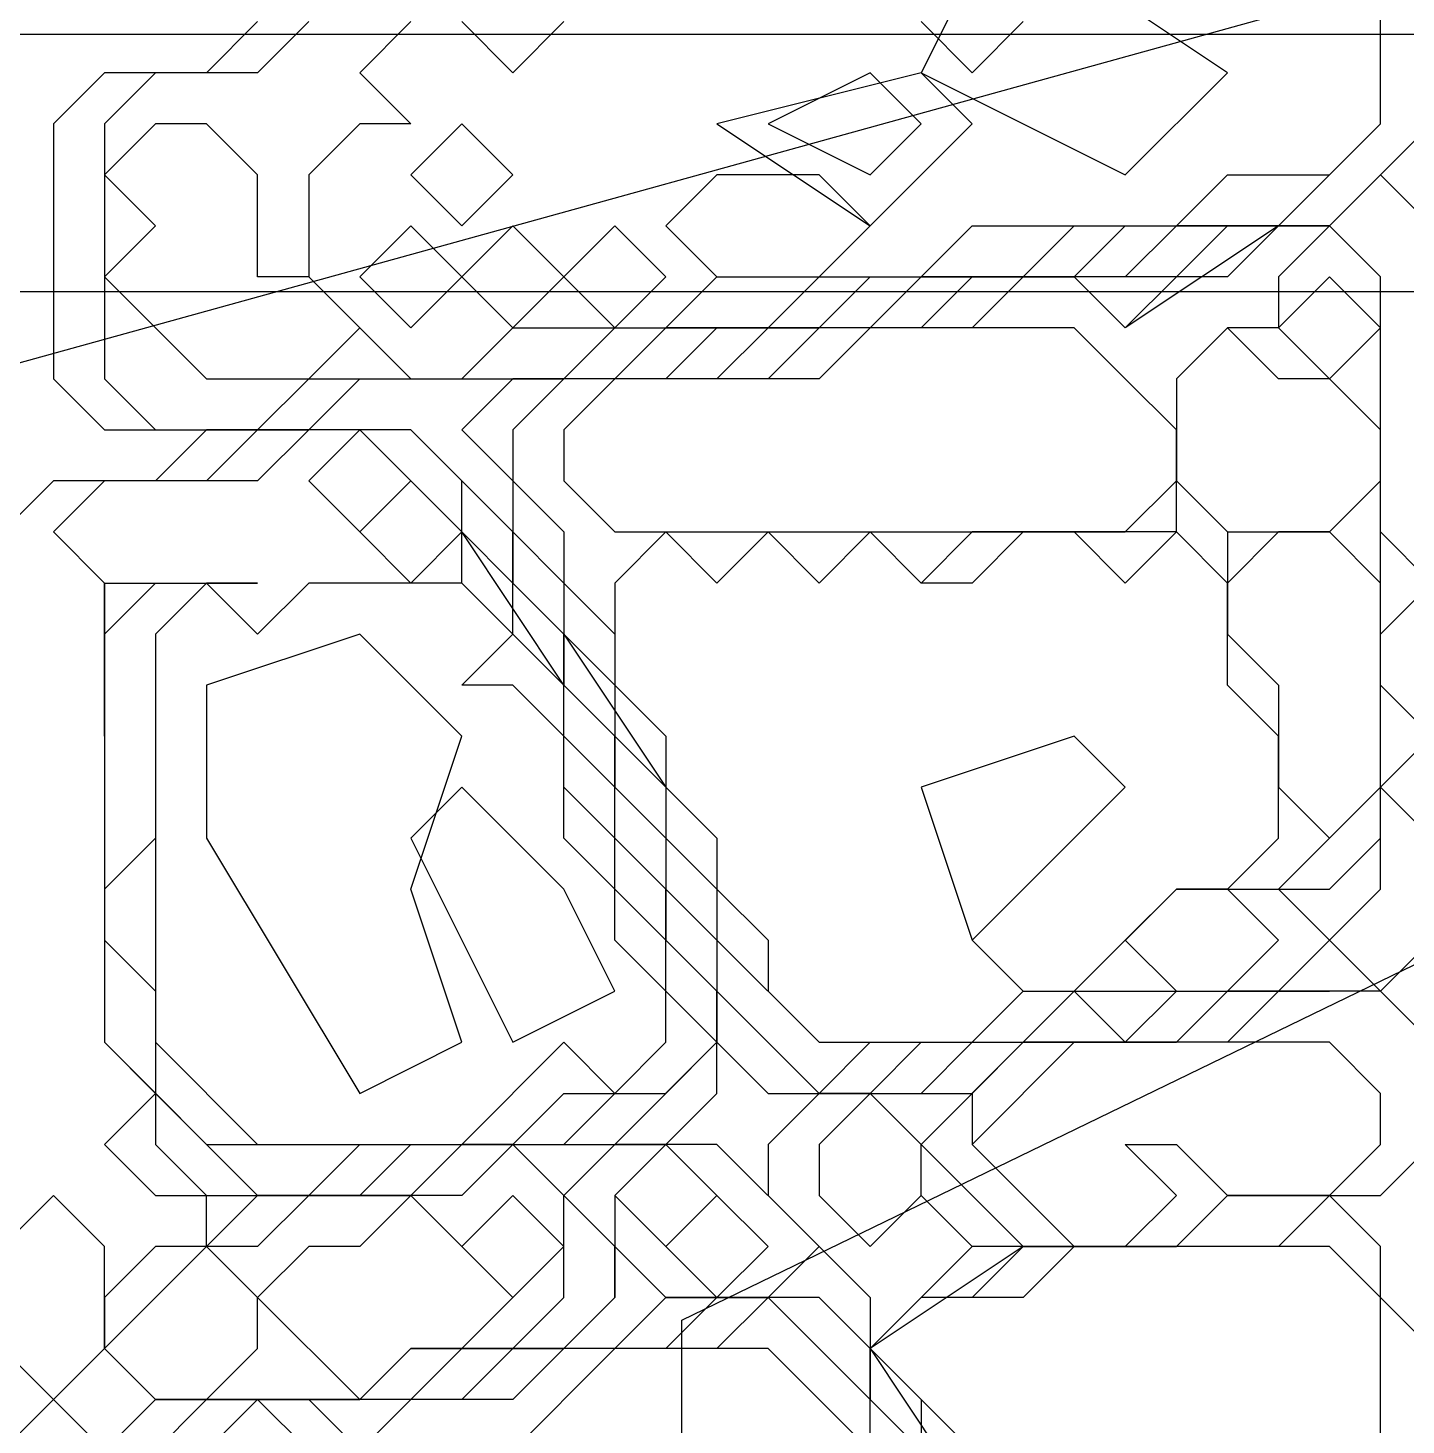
# Model space of a CAD drawing. Extents: x 46 to 224, y 52 to 151.
# Drawn here: x 92.37 to 108.45, y 118.78 to 135.07 of the extents above; entities that cross this region are included whole.
import ezdxf

# ---------------------------------------------------------------- set-up
doc = ezdxf.new("R2010")
doc.units = 0
doc.layers.add('OUTLINE', color=1, linetype='CONTINUOUS')

msp = doc.modelspace()

# ---------------------------------------------------------------- linework, layer by layer
for p, q in [((103.3865, 135.7421), (102.7913, 134.5516)), ((103.3865, 135.7421), (102.7913, 134.5516)), ((106.3627, 134.5516), (104.577, 135.7421)), ((106.3627, 134.5516), (104.577, 135.7421)), ((108.1484, 133.9564), (108.1484, 135.7421)), ((108.1484, 133.9564), (108.1484, 135.7421)), ((95.0532, 135.1468), (94.4579, 134.5516)), ((95.6484, 135.1468), (95.0532, 134.5516)), ((96.8389, 135.1468), (96.2437, 134.5516)), ((96.8389, 135.1468), (96.2437, 134.5516)), ((98.0294, 134.5516), (97.4341, 135.1468)), ((98.0294, 134.5516), (97.4341, 135.1468)), ((98.6246, 135.1468), (98.0294, 134.5516)), ((98.6246, 135.1468), (98.0294, 134.5516)), ((102.7913, 135.1468), (103.3865, 134.5516)), ((103.3865, 134.5516), (103.9818, 135.1468)), ((108.1484, 133.9564), (108.1484, 135.1468)), ((93.2675, 134.5516), (92.6722, 133.9564)), ((94.4579, 134.5516), (93.2675, 134.5516)), ((93.8627, 134.5516), (93.2675, 133.9564)), ((95.0532, 134.5516), (93.8627, 134.5516)), ((96.2437, 134.5516), (96.8389, 133.9564)), ((96.2437, 134.5516), (96.8389, 133.9564)), ((102.7913, 134.5516), (100.4103, 133.9564)), ((102.7913, 134.5516), (100.4103, 133.9564)), ((102.196, 134.5516), (101.0056, 133.9564)), ((102.7913, 133.9564), (102.196, 134.5516)), ((102.7913, 134.5516), (105.1722, 133.3611)), ((103.3865, 133.9564), (102.7913, 134.5516)), ((102.7913, 134.5516), (105.1722, 133.3611)), ((103.3865, 133.9564), (102.7913, 134.5516)), ((105.1722, 133.3611), (106.3627, 134.5516)), ((105.1722, 133.3611), (106.3627, 134.5516)), ((92.6722, 133.9564), (92.6722, 130.9802)), ((93.2675, 133.9564), (93.2675, 130.9802)), ((93.8627, 133.9564), (93.2675, 133.3611)), ((93.8627, 133.9564), (93.2675, 133.3611)), ((94.4579, 133.9564), (93.8627, 133.9564)), ((94.4579, 133.9564), (93.8627, 133.9564)), ((95.0532, 133.3611), (94.4579, 133.9564)), ((95.0532, 133.3611), (94.4579, 133.9564)), ((96.2437, 133.9564), (95.6484, 133.3611)), ((96.2437, 133.9564), (95.6484, 133.3611)), ((96.8389, 133.9564), (96.2437, 133.9564)), ((96.8389, 133.9564), (96.2437, 133.9564)), ((97.4341, 133.9564), (96.8389, 133.3611)), ((98.0294, 133.3611), (97.4341, 133.9564)), ((100.4103, 133.9564), (102.196, 132.7659)), ((100.4103, 133.9564), (102.196, 132.7659)), ((101.0056, 133.9564), (102.196, 133.3611)), ((102.196, 133.3611), (102.7913, 133.9564)), ((102.7913, 133.3611), (103.3865, 133.9564)), ((102.7913, 133.3611), (103.3865, 133.9564)), ((106.9579, 132.7659), (108.1484, 133.9564)), ((107.5532, 132.7659), (108.7437, 133.9564)), ((107.5532, 133.3611), (108.1484, 133.9564)), ((107.5532, 133.3611), (108.1484, 133.9564)), ((93.2675, 133.3611), (93.8627, 132.7659)), ((93.2675, 133.3611), (93.8627, 132.7659)), ((95.0532, 132.7659), (95.0532, 133.3611)), ((95.0532, 132.7659), (95.0532, 133.3611)), ((95.6484, 133.3611), (95.6484, 132.1707)), ((95.6484, 133.3611), (95.6484, 132.1707)), ((96.8389, 133.3611), (97.4341, 132.7659)), ((97.4341, 132.7659), (98.0294, 133.3611)), ((100.4103, 133.3611), (99.8151, 132.7659)), ((101.6008, 133.3611), (100.4103, 133.3611)), ((102.196, 132.7659), (101.6008, 133.3611)), ((102.196, 132.7659), (102.7913, 133.3611)), ((102.196, 132.7659), (102.7913, 133.3611)), ((105.7675, 132.7659), (106.3627, 133.3611)), ((105.7675, 132.7659), (106.3627, 133.3611)), ((106.3627, 133.3611), (107.5532, 133.3611)), ((106.3627, 133.3611), (107.5532, 133.3611)), ((108.1484, 133.3611), (107.5532, 132.7659)), ((108.1484, 133.3611), (107.5532, 132.7659)), ((108.7437, 132.7659), (108.1484, 133.3611)), ((108.7437, 132.7659), (108.1484, 133.3611)), ((93.8627, 132.7659), (93.2675, 132.1707)), ((93.8627, 132.7659), (93.2675, 132.1707)), ((95.0532, 132.1707), (95.0532, 132.7659)), ((95.0532, 132.1707), (95.0532, 132.7659)), ((96.8389, 132.7659), (96.2437, 132.1707)), ((97.4341, 132.1707), (96.8389, 132.7659)), ((98.0294, 132.7659), (97.4341, 132.1707)), ((98.6246, 132.1707), (98.0294, 132.7659)), ((99.2198, 132.7659), (98.6246, 132.1707)), ((99.8151, 132.1707), (99.2198, 132.7659)), ((99.8151, 132.7659), (100.4103, 132.1707)), ((101.6008, 132.1707), (102.196, 132.7659)), ((102.7913, 132.1707), (103.3865, 132.7659)), ((102.7913, 132.1707), (103.3865, 132.7659)), ((103.3865, 132.7659), (105.7675, 132.7659)), ((103.3865, 132.7659), (105.7675, 132.7659)), ((103.9818, 132.1707), (104.577, 132.7659)), ((104.577, 132.1707), (105.1722, 132.7659)), ((104.577, 132.7659), (106.9579, 132.7659)), ((106.9579, 132.7659), (105.1722, 131.5754)), ((105.7675, 132.7659), (105.1722, 132.1707)), ((105.7675, 132.7659), (105.1722, 132.1707)), ((105.1722, 132.7659), (107.5532, 132.7659)), ((107.5532, 132.7659), (105.7675, 132.7659)), ((107.5532, 132.7659), (105.7675, 132.7659)), ((106.3627, 132.7659), (105.7675, 132.1707)), ((106.3627, 132.7659), (105.7675, 132.1707)), ((106.3627, 132.7659), (105.7675, 132.1707)), ((107.5532, 132.7659), (106.3627, 132.7659)), ((107.5532, 132.7659), (106.3627, 132.7659)), ((106.9579, 132.7659), (106.3627, 132.1707)), ((107.5532, 132.7659), (106.3627, 132.7659)), ((107.5532, 132.7659), (106.9579, 132.7659)), ((107.5532, 132.7659), (106.9579, 132.7659)), ((107.5532, 132.7659), (106.9579, 132.1707)), ((108.1484, 132.1707), (107.5532, 132.7659)), ((108.1484, 132.1707), (107.5532, 132.7659)), ((108.1484, 132.1707), (107.5532, 132.7659)), ((108.1484, 132.1707), (107.5532, 132.7659)), ((108.1484, 132.1707), (107.5532, 132.7659)), ((108.1484, 132.1707), (107.5532, 132.7659)), ((93.2675, 132.1707), (94.4579, 130.9802)), ((93.2675, 132.1707), (94.4579, 130.9802)), ((95.6484, 132.1707), (95.0532, 132.1707)), ((95.6484, 132.1707), (95.0532, 132.1707)), ((95.6484, 132.1707), (96.8389, 130.9802)), ((96.2437, 131.5754), (95.6484, 132.1707)), ((95.6484, 132.1707), (96.8389, 130.9802)), ((96.2437, 131.5754), (95.6484, 132.1707)), ((96.2437, 132.1707), (96.8389, 131.5754)), ((96.8389, 131.5754), (97.4341, 132.1707)), ((97.4341, 132.1707), (98.0294, 131.5754)), ((98.0294, 131.5754), (98.6246, 132.1707)), ((98.6246, 132.1707), (99.2198, 131.5754)), ((99.2198, 131.5754), (99.8151, 132.1707)), ((99.8151, 131.5754), (100.4103, 132.1707)), ((99.8151, 131.5754), (100.4103, 132.1707)), ((100.4103, 132.1707), (101.6008, 132.1707)), ((100.4103, 132.1707), (102.7913, 132.1707)), ((100.4103, 132.1707), (102.7913, 132.1707)), ((101.0056, 131.5754), (101.6008, 132.1707)), ((101.6008, 131.5754), (102.196, 132.1707)), ((101.6008, 132.1707), (103.9818, 132.1707)), ((102.7913, 132.1707), (102.196, 131.5754)), ((102.7913, 132.1707), (102.196, 131.5754)), ((102.196, 132.1707), (104.577, 132.1707)), ((105.1722, 132.1707), (102.7913, 132.1707)), ((105.1722, 132.1707), (102.7913, 132.1707)), ((103.3865, 132.1707), (102.7913, 131.5754)), ((103.3865, 132.1707), (102.7913, 131.5754)), ((103.3865, 132.1707), (102.7913, 131.5754)), ((103.9818, 132.1707), (103.3865, 131.5754)), ((105.7675, 132.1707), (103.3865, 132.1707)), ((105.7675, 132.1707), (103.3865, 132.1707)), ((103.9818, 132.1707), (103.3865, 131.5754)), ((105.7675, 132.1707), (103.3865, 132.1707)), ((104.577, 132.1707), (103.9818, 132.1707)), ((104.577, 132.1707), (103.9818, 132.1707)), ((105.1722, 131.5754), (104.577, 132.1707)), ((105.1722, 131.5754), (104.577, 132.1707)), ((105.7675, 132.1707), (105.1722, 131.5754)), ((106.3627, 132.1707), (105.7675, 132.1707)), ((106.9579, 132.1707), (106.9579, 131.5754)), ((107.5532, 132.1707), (106.9579, 131.5754)), ((108.1484, 131.5754), (107.5532, 132.1707)), ((108.1484, 131.5754), (108.1484, 132.1707)), ((108.1484, 131.5754), (108.1484, 132.1707)), ((108.1484, 131.5754), (108.1484, 132.1707)), ((108.1484, 131.5754), (108.1484, 132.1707)), ((108.1484, 131.5754), (108.1484, 132.1707)), ((108.1484, 131.5754), (108.1484, 132.1707)), ((95.6484, 130.9802), (96.2437, 131.5754)), ((95.6484, 130.9802), (96.2437, 131.5754)), ((97.4341, 130.9802), (98.0294, 131.5754)), ((97.4341, 130.9802), (98.0294, 131.5754)), ((97.4341, 130.9802), (98.0294, 131.5754)), ((98.0294, 131.5754), (101.0056, 131.5754)), ((98.0294, 131.5754), (99.8151, 131.5754)), ((98.0294, 131.5754), (99.8151, 131.5754)), ((98.6246, 130.9802), (99.2198, 131.5754)), ((99.8151, 131.5754), (99.2198, 130.9802)), ((99.8151, 131.5754), (99.2198, 130.9802)), ((99.2198, 131.5754), (101.6008, 131.5754)), ((102.196, 131.5754), (99.8151, 131.5754)), ((102.196, 131.5754), (99.8151, 131.5754)), ((100.4103, 131.5754), (99.8151, 130.9802)), ((100.4103, 131.5754), (99.8151, 130.9802)), ((100.4103, 131.5754), (99.8151, 130.9802)), ((101.0056, 131.5754), (100.4103, 130.9802)), ((102.7913, 131.5754), (100.4103, 131.5754)), ((102.7913, 131.5754), (100.4103, 131.5754)), ((101.0056, 131.5754), (100.4103, 130.9802)), ((102.7913, 131.5754), (100.4103, 131.5754)), ((103.3865, 131.5754), (101.0056, 131.5754)), ((103.3865, 131.5754), (101.0056, 131.5754)), ((101.6008, 131.5754), (101.0056, 130.9802)), ((104.577, 131.5754), (101.6008, 131.5754)), ((102.196, 131.5754), (101.6008, 130.9802)), ((104.577, 131.5754), (102.196, 131.5754)), ((105.1722, 130.9802), (104.577, 131.5754)), ((105.1722, 130.9802), (104.577, 131.5754)), ((106.3627, 131.5754), (105.7675, 130.9802)), ((106.3627, 131.5754), (105.7675, 130.9802)), ((106.9579, 131.5754), (106.3627, 131.5754)), ((106.9579, 130.9802), (106.3627, 131.5754)), ((106.9579, 131.5754), (107.5532, 130.9802)), ((107.5532, 130.9802), (108.1484, 131.5754)), ((108.1484, 125.623), (108.1484, 131.5754)), ((108.1484, 129.1945), (108.1484, 131.5754)), ((108.1484, 125.0278), (108.1484, 131.5754)), ((108.1484, 126.2183), (108.1484, 131.5754)), ((108.1484, 129.7897), (108.1484, 131.5754)), ((108.1484, 125.0278), (108.1484, 131.5754)), ((92.6722, 130.9802), (93.2675, 130.3849)), ((93.2675, 130.9802), (93.8627, 130.3849)), ((94.4579, 130.9802), (95.6484, 130.9802)), ((94.4579, 130.9802), (95.6484, 130.9802)), ((95.0532, 130.3849), (95.6484, 130.9802)), ((95.6484, 130.3849), (96.2437, 130.9802)), ((95.6484, 130.9802), (97.4341, 130.9802)), ((96.2437, 130.9802), (98.6246, 130.9802)), ((96.8389, 130.9802), (97.4341, 130.9802)), ((96.8389, 130.9802), (97.4341, 130.9802)), ((98.0294, 130.9802), (97.4341, 130.3849)), ((98.0294, 130.9802), (97.4341, 130.3849)), ((98.0294, 130.9802), (97.4341, 130.3849)), ((98.6246, 130.9802), (98.0294, 130.3849)), ((99.2198, 130.9802), (98.0294, 130.9802)), ((99.2198, 130.9802), (98.0294, 130.9802)), ((99.8151, 130.9802), (98.0294, 130.9802)), ((98.6246, 130.9802), (98.0294, 130.3849)), ((98.6246, 130.9802), (98.0294, 130.3849)), ((98.6246, 130.9802), (98.0294, 130.3849)), ((98.6246, 130.9802), (98.0294, 130.3849)), ((100.4103, 130.9802), (98.6246, 130.9802)), ((99.8151, 130.9802), (98.6246, 130.9802)), ((100.4103, 130.9802), (98.6246, 130.9802)), ((101.0056, 130.9802), (98.6246, 130.9802)), ((99.2198, 130.9802), (98.6246, 130.3849)), ((99.8151, 130.9802), (98.6246, 130.9802)), ((101.6008, 130.9802), (99.2198, 130.9802)), ((105.7675, 130.3849), (105.1722, 130.9802)), ((105.7675, 130.3849), (105.1722, 130.9802)), ((105.7675, 130.9802), (105.7675, 129.7897)), ((105.7675, 130.9802), (105.7675, 129.7897)), ((107.5532, 130.9802), (106.9579, 130.9802)), ((108.1484, 130.3849), (107.5532, 130.9802)), ((93.2675, 130.3849), (95.6484, 130.3849)), ((94.4579, 130.3849), (93.8627, 129.7897)), ((94.4579, 130.3849), (93.8627, 129.7897)), ((93.8627, 130.3849), (95.0532, 130.3849)), ((94.4579, 130.3849), (93.8627, 129.7897)), ((94.4579, 130.3849), (93.8627, 129.7897)), ((94.4579, 130.3849), (93.8627, 129.7897)), ((95.0532, 130.3849), (94.4579, 129.7897)), ((96.8389, 130.3849), (94.4579, 130.3849)), ((96.8389, 130.3849), (94.4579, 130.3849)), ((96.8389, 130.3849), (94.4579, 130.3849)), ((96.8389, 130.3849), (94.4579, 130.3849)), ((96.8389, 130.3849), (94.4579, 130.3849)), ((96.8389, 130.3849), (95.0532, 130.3849)), ((95.6484, 130.3849), (95.0532, 129.7897)), ((95.6484, 130.3849), (95.0532, 129.7897)), ((96.8389, 130.3849), (95.6484, 130.3849)), ((96.8389, 130.3849), (95.6484, 130.3849)), ((96.2437, 130.3849), (95.6484, 129.7897)), ((96.8389, 129.7897), (96.2437, 130.3849)), ((97.4341, 129.7897), (96.8389, 130.3849)), ((98.0294, 129.1945), (96.8389, 130.3849)), ((98.0294, 129.1945), (96.8389, 130.3849)), ((97.4341, 129.7897), (96.8389, 130.3849)), ((97.4341, 129.7897), (96.8389, 130.3849)), ((97.4341, 129.7897), (96.8389, 130.3849)), ((97.4341, 129.7897), (96.8389, 130.3849)), ((97.4341, 129.7897), (96.8389, 130.3849)), ((97.4341, 130.3849), (98.0294, 129.7897)), ((97.4341, 130.3849), (98.0294, 129.7897)), ((97.4341, 130.3849), (98.0294, 129.7897)), ((98.0294, 130.3849), (98.0294, 129.1945)), ((98.0294, 130.3849), (98.0294, 129.1945)), ((98.0294, 130.3849), (98.0294, 129.7897)), ((98.0294, 130.3849), (98.0294, 129.7897)), ((98.0294, 130.3849), (98.0294, 129.1945)), ((98.6246, 130.3849), (98.6246, 129.7897)), ((105.7675, 130.3849), (105.7675, 129.7897)), ((105.7675, 129.7897), (105.7675, 130.3849)), ((105.7675, 129.7897), (105.7675, 130.3849)), ((105.7675, 129.7897), (105.7675, 130.3849)), ((108.1484, 129.7897), (108.1484, 130.3849)), ((92.6722, 129.7897), (92.077, 129.1945)), ((92.6722, 129.7897), (92.077, 129.1945)), ((93.2675, 129.7897), (92.6722, 129.1945)), ((93.8627, 129.7897), (92.6722, 129.7897)), ((93.8627, 129.7897), (92.6722, 129.7897)), ((93.2675, 129.7897), (92.6722, 129.1945)), ((93.2675, 129.7897), (92.6722, 129.1945)), ((93.2675, 129.7897), (92.6722, 129.1945)), ((93.2675, 129.7897), (92.6722, 129.1945)), ((93.2675, 129.7897), (92.6722, 129.1945)), ((94.4579, 129.7897), (93.2675, 129.7897)), ((93.8627, 129.7897), (93.2675, 129.7897)), ((93.8627, 129.7897), (93.2675, 129.7897)), ((95.0532, 129.7897), (93.2675, 129.7897)), ((95.0532, 129.7897), (93.2675, 129.7897)), ((93.8627, 129.7897), (93.2675, 129.7897)), ((95.6484, 129.7897), (96.2437, 129.1945)), ((96.2437, 129.1945), (96.8389, 129.7897)), ((96.8389, 129.7897), (96.2437, 129.1945)), ((97.4341, 129.1945), (96.8389, 129.7897)), ((97.4341, 129.1945), (97.4341, 129.7897)), ((98.0294, 129.1945), (97.4341, 129.7897)), ((98.0294, 129.1945), (97.4341, 129.7897)), ((97.4341, 129.1945), (97.4341, 129.7897)), ((97.4341, 129.1945), (97.4341, 129.7897)), ((98.0294, 129.1945), (97.4341, 129.7897)), ((98.0294, 129.7897), (98.0294, 128.5992)), ((98.0294, 129.7897), (98.0294, 128.5992)), ((98.0294, 129.7897), (98.0294, 129.1945)), ((98.0294, 129.7897), (98.6246, 129.1945)), ((98.0294, 129.7897), (98.6246, 129.1945)), ((98.6246, 129.7897), (99.2198, 129.1945)), ((105.1722, 129.1945), (105.7675, 129.7897)), ((105.1722, 129.1945), (105.7675, 129.7897)), ((105.7675, 129.7897), (106.3627, 129.1945)), ((105.7675, 129.1945), (105.7675, 129.7897)), ((105.7675, 129.7897), (106.3627, 129.1945)), ((105.7675, 129.7897), (106.3627, 129.1945)), ((107.5532, 129.1945), (108.1484, 129.7897)), ((107.5532, 129.1945), (108.1484, 129.7897)), ((92.6722, 129.1945), (93.2675, 128.5992)), ((92.6722, 129.1945), (93.2675, 128.5992)), ((92.6722, 129.1945), (93.2675, 128.5992)), ((92.6722, 129.1945), (93.2675, 128.5992)), ((92.6722, 129.1945), (93.2675, 128.5992)), ((92.6722, 129.1945), (93.2675, 128.5992)), ((96.2437, 129.1945), (96.8389, 128.5992)), ((96.8389, 128.5992), (97.4341, 129.1945)), ((98.6246, 127.4088), (97.4341, 129.1945)), ((98.0294, 128.5992), (97.4341, 129.1945)), ((97.4341, 128.5992), (97.4341, 129.1945)), ((98.0294, 129.1945), (98.6246, 128.5992)), ((98.0294, 128.5992), (98.0294, 129.1945)), ((98.0294, 128.5992), (98.0294, 129.1945)), ((98.0294, 129.1945), (98.6246, 128.5992)), ((98.0294, 128.004), (98.0294, 129.1945)), ((98.0294, 129.1945), (98.6246, 128.5992)), ((98.0294, 128.004), (98.0294, 129.1945)), ((98.0294, 129.1945), (98.6246, 128.5992)), ((98.0294, 128.004), (98.0294, 129.1945)), ((98.6246, 129.1945), (98.6246, 128.004)), ((98.6246, 129.1945), (98.6246, 128.5992)), ((99.2198, 129.1945), (105.1722, 129.1945)), ((99.8151, 129.1945), (99.2198, 128.5992)), ((100.4103, 128.5992), (99.8151, 129.1945)), ((101.0056, 129.1945), (100.4103, 128.5992)), ((101.6008, 128.5992), (101.0056, 129.1945)), ((102.196, 129.1945), (101.6008, 128.5992)), ((102.7913, 128.5992), (102.196, 129.1945)), ((103.3865, 129.1945), (102.7913, 128.5992)), ((102.7913, 128.5992), (103.3865, 129.1945)), ((105.7675, 129.1945), (103.3865, 129.1945)), ((103.3865, 129.1945), (105.1722, 129.1945)), ((103.9818, 129.1945), (103.3865, 128.5992)), ((104.577, 129.1945), (103.9818, 129.1945)), ((105.1722, 128.5992), (104.577, 129.1945)), ((105.7675, 129.1945), (105.1722, 128.5992)), ((106.3627, 128.5992), (105.7675, 129.1945)), ((106.3627, 128.5992), (105.7675, 129.1945)), ((106.3627, 128.5992), (105.7675, 129.1945)), ((106.3627, 129.1945), (106.3627, 128.004)), ((106.3627, 129.1945), (107.5532, 129.1945)), ((106.9579, 129.1945), (106.3627, 128.5992)), ((106.3627, 129.1945), (107.5532, 129.1945)), ((106.9579, 129.1945), (106.3627, 128.5992)), ((107.5532, 129.1945), (106.9579, 129.1945)), ((107.5532, 129.1945), (106.9579, 129.1945)), ((108.1484, 128.5992), (107.5532, 129.1945)), ((108.1484, 128.5992), (107.5532, 129.1945)), ((108.7437, 128.5992), (108.1484, 129.1945)), ((93.2675, 128.5992), (93.2675, 123.2421)), ((93.2675, 128.5992), (93.2675, 126.8135)), ((93.2675, 128.004), (93.2675, 128.5992)), ((93.2675, 128.5992), (93.2675, 123.2421)), ((93.2675, 128.5992), (93.2675, 123.2421)), ((93.2675, 128.5992), (93.8627, 128.5992)), ((93.8627, 128.5992), (93.2675, 128.004)), ((93.2675, 128.5992), (95.0532, 128.5992)), ((93.2675, 128.5992), (93.2675, 123.2421)), ((94.4579, 128.5992), (93.8627, 128.004)), ((94.4579, 128.5992), (93.8627, 128.004)), ((95.0532, 128.5992), (94.4579, 128.5992)), ((95.0532, 128.004), (94.4579, 128.5992)), ((95.6484, 128.5992), (95.0532, 128.004)), ((97.4341, 128.5992), (95.6484, 128.5992)), ((98.6246, 127.4088), (97.4341, 128.5992)), ((98.0294, 128.004), (97.4341, 128.5992)), ((98.0294, 128.5992), (98.6246, 128.004)), ((98.6246, 128.004), (98.0294, 128.5992)), ((98.0294, 128.5992), (98.6246, 128.004)), ((98.6246, 128.004), (98.0294, 128.5992)), ((98.0294, 128.004), (98.0294, 128.5992)), ((98.6246, 128.5992), (98.6246, 128.004)), ((98.6246, 128.5992), (98.6246, 128.004)), ((98.6246, 128.5992), (98.6246, 128.004)), ((98.6246, 128.5992), (99.2198, 128.004)), ((98.6246, 128.5992), (98.6246, 128.004)), ((99.2198, 128.5992), (99.2198, 127.4088)), ((103.3865, 128.5992), (102.7913, 128.5992)), ((106.3627, 128.004), (106.3627, 128.5992)), ((106.3627, 127.4088), (106.3627, 128.5992)), ((106.3627, 128.5992), (106.3627, 128.004)), ((106.3627, 127.4088), (106.3627, 128.5992)), ((106.3627, 128.5992), (106.3627, 128.004)), ((108.1484, 128.004), (108.7437, 128.5992)), ((108.1484, 128.004), (108.1484, 128.5992)), ((108.1484, 128.004), (108.1484, 128.5992)), ((93.2675, 126.8135), (93.2675, 128.004)), ((93.2675, 128.004), (93.2675, 123.2421)), ((93.8627, 128.004), (93.8627, 125.623)), ((93.8627, 128.004), (93.8627, 123.2421)), ((96.2437, 128.004), (94.4579, 127.4088)), ((96.2437, 128.004), (94.4579, 127.4088)), ((96.8389, 127.4088), (96.2437, 128.004)), ((96.8389, 127.4088), (96.2437, 128.004)), ((97.4341, 127.4088), (98.0294, 128.004)), ((98.6246, 127.4088), (98.0294, 128.004)), ((98.6246, 127.4088), (98.0294, 128.004)), ((98.6246, 127.4088), (98.0294, 128.004)), ((98.6246, 127.4088), (98.0294, 128.004)), ((98.6246, 128.004), (99.8151, 126.2183)), ((98.6246, 128.004), (98.6246, 127.4088)), ((98.6246, 127.4088), (98.6246, 128.004)), ((98.6246, 128.004), (98.6246, 127.4088)), ((98.6246, 127.4088), (98.6246, 128.004)), ((98.6246, 128.004), (99.2198, 127.4088)), ((98.6246, 128.004), (99.2198, 127.4088)), ((98.6246, 128.004), (99.2198, 127.4088)), ((98.6246, 128.004), (99.2198, 127.4088)), ((99.2198, 128.004), (99.2198, 127.4088)), ((106.3627, 128.004), (106.9579, 127.4088)), ((106.3627, 128.004), (106.9579, 127.4088)), ((108.1484, 127.4088), (108.1484, 128.004)), ((108.1484, 126.2183), (108.1484, 128.004)), ((108.1484, 126.2183), (108.1484, 128.004)), ((94.4579, 127.4088), (94.4579, 125.623)), ((94.4579, 127.4088), (94.4579, 125.623)), ((97.4341, 126.8135), (96.8389, 127.4088)), ((97.4341, 126.8135), (96.8389, 127.4088)), ((98.0294, 127.4088), (97.4341, 127.4088)), ((98.6246, 126.8135), (98.0294, 127.4088)), ((98.6246, 126.8135), (98.6246, 127.4088)), ((98.6246, 127.4088), (99.2198, 126.8135)), ((99.2198, 126.8135), (98.6246, 127.4088)), ((98.6246, 127.4088), (99.2198, 126.8135)), ((99.2198, 126.8135), (98.6246, 127.4088)), ((98.6246, 126.8135), (98.6246, 127.4088)), ((98.6246, 126.8135), (98.6246, 127.4088)), ((98.6246, 126.2183), (98.6246, 127.4088)), ((98.6246, 126.2183), (98.6246, 127.4088)), ((98.6246, 126.8135), (98.6246, 127.4088)), ((99.2198, 127.4088), (99.2198, 126.2183)), ((99.2198, 127.4088), (99.2198, 126.2183)), ((99.2198, 127.4088), (99.2198, 126.8135)), ((99.2198, 127.4088), (99.8151, 126.8135)), ((99.2198, 127.4088), (99.8151, 126.8135)), ((99.2198, 127.4088), (99.2198, 126.2183)), ((106.9579, 126.8135), (106.3627, 127.4088)), ((106.9579, 126.8135), (106.3627, 127.4088)), ((106.9579, 127.4088), (106.9579, 126.2183)), ((106.9579, 127.4088), (106.9579, 126.2183)), ((108.7437, 126.8135), (108.1484, 127.4088)), ((96.8389, 125.0278), (97.4341, 126.8135)), ((96.8389, 125.0278), (97.4341, 126.8135)), ((99.2198, 126.2183), (98.6246, 126.8135)), ((99.2198, 126.2183), (98.6246, 126.8135)), ((99.2198, 126.2183), (98.6246, 126.8135)), ((98.6246, 125.623), (98.6246, 126.8135)), ((99.2198, 126.2183), (98.6246, 126.8135)), ((99.2198, 126.8135), (99.2198, 126.2183)), ((99.2198, 125.623), (99.2198, 126.8135)), ((99.2198, 126.8135), (99.2198, 126.2183)), ((99.2198, 125.623), (99.2198, 126.8135)), ((99.2198, 126.8135), (99.8151, 126.2183)), ((99.8151, 126.8135), (99.8151, 125.623)), ((99.8151, 126.8135), (99.8151, 126.2183)), ((104.577, 126.8135), (102.7913, 126.2183)), ((104.577, 126.8135), (102.7913, 126.2183)), ((105.1722, 126.2183), (104.577, 126.8135)), ((105.1722, 126.2183), (104.577, 126.8135)), ((106.9579, 126.2183), (106.9579, 126.8135)), ((106.9579, 126.8135), (106.9579, 126.2183)), ((106.9579, 126.2183), (106.9579, 126.8135)), ((106.9579, 125.623), (106.9579, 126.8135)), ((108.1484, 126.2183), (108.7437, 126.8135)), ((97.4341, 126.2183), (96.8389, 125.623)), ((97.4341, 126.2183), (96.8389, 125.623)), ((98.0294, 125.623), (97.4341, 126.2183)), ((98.0294, 125.623), (97.4341, 126.2183)), ((99.2198, 125.623), (98.6246, 126.2183)), ((99.2198, 125.623), (98.6246, 126.2183)), ((99.2198, 125.623), (99.2198, 126.2183)), ((99.2198, 126.2183), (99.8151, 125.623)), ((99.2198, 126.2183), (99.8151, 125.623)), ((99.2198, 126.2183), (99.8151, 125.623)), ((99.2198, 125.623), (99.2198, 126.2183)), ((99.2198, 126.2183), (99.8151, 125.623)), ((99.2198, 125.623), (99.2198, 126.2183)), ((99.2198, 126.2183), (99.8151, 125.623)), ((99.2198, 125.623), (99.2198, 126.2183)), ((99.8151, 126.2183), (99.8151, 125.0278)), ((99.8151, 126.2183), (99.8151, 125.0278)), ((99.8151, 126.2183), (100.4103, 125.623)), ((102.7913, 126.2183), (103.3865, 124.4326)), ((102.7913, 126.2183), (103.3865, 124.4326)), ((104.577, 125.623), (105.1722, 126.2183)), ((104.577, 125.623), (105.1722, 126.2183)), ((107.5532, 125.623), (106.9579, 126.2183)), ((106.9579, 126.2183), (107.5532, 125.623)), ((107.5532, 125.623), (106.9579, 126.2183)), ((106.9579, 126.2183), (107.5532, 125.623)), ((106.9579, 126.2183), (107.5532, 125.623)), ((107.5532, 125.623), (108.1484, 126.2183)), ((107.5532, 125.623), (108.1484, 126.2183)), ((107.5532, 125.623), (108.1484, 126.2183)), ((108.7437, 125.623), (108.1484, 126.2183)), ((93.8627, 125.623), (93.2675, 125.0278)), ((94.4579, 125.623), (96.2437, 122.6468)), ((94.4579, 125.623), (96.2437, 122.6468)), ((96.8389, 125.623), (98.0294, 123.2421)), ((96.8389, 125.623), (98.0294, 123.2421)), ((98.6246, 125.0278), (98.0294, 125.623)), ((98.6246, 125.0278), (98.0294, 125.623)), ((99.2198, 125.0278), (98.6246, 125.623)), ((99.8151, 125.0278), (99.2198, 125.623)), ((99.8151, 125.0278), (99.2198, 125.623)), ((99.8151, 125.0278), (99.2198, 125.623)), ((99.8151, 125.0278), (99.2198, 125.623)), ((99.8151, 125.0278), (99.2198, 125.623)), ((99.2198, 125.0278), (99.2198, 125.623)), ((99.2198, 125.0278), (99.2198, 125.623)), ((99.8151, 125.0278), (99.2198, 125.623)), ((99.8151, 125.623), (99.8151, 124.4326)), ((99.8151, 125.623), (99.8151, 124.4326)), ((99.8151, 125.623), (99.8151, 125.0278)), ((99.8151, 125.623), (99.8151, 125.0278)), ((99.8151, 125.623), (100.4103, 125.0278)), ((99.8151, 125.623), (99.8151, 125.0278)), ((100.4103, 125.623), (100.4103, 125.0278)), ((103.3865, 124.4326), (104.577, 125.623)), ((103.3865, 124.4326), (104.577, 125.623)), ((106.3627, 125.0278), (106.9579, 125.623)), ((106.9579, 125.0278), (107.5532, 125.623)), ((106.9579, 125.0278), (107.5532, 125.623)), ((107.5532, 125.0278), (108.1484, 125.623)), ((93.2675, 125.0278), (93.2675, 124.4326)), ((97.4341, 123.2421), (96.8389, 125.0278)), ((97.4341, 123.2421), (96.8389, 125.0278)), ((99.2198, 123.8373), (98.6246, 125.0278)), ((99.2198, 123.8373), (98.6246, 125.0278)), ((99.8151, 124.4326), (99.2198, 125.0278)), ((99.8151, 124.4326), (99.2198, 125.0278)), ((99.2198, 124.4326), (99.2198, 125.0278)), ((99.8151, 125.0278), (100.4103, 124.4326)), ((99.8151, 123.8373), (99.8151, 125.0278)), ((99.8151, 124.4326), (99.8151, 125.0278)), ((99.8151, 124.4326), (99.8151, 125.0278)), ((99.8151, 125.0278), (100.4103, 124.4326)), ((99.8151, 124.4326), (99.8151, 125.0278)), ((99.8151, 125.0278), (100.4103, 124.4326)), ((99.8151, 123.8373), (99.8151, 125.0278)), ((99.8151, 125.0278), (100.4103, 124.4326)), ((99.8151, 125.0278), (100.4103, 124.4326)), ((99.8151, 123.8373), (99.8151, 125.0278)), ((100.4103, 125.0278), (100.4103, 124.4326)), ((100.4103, 125.0278), (101.0056, 124.4326)), ((103.3865, 124.4326), (103.9818, 125.0278)), ((103.9818, 125.0278), (103.3865, 124.4326)), ((104.577, 123.8373), (105.7675, 125.0278)), ((105.7675, 125.0278), (105.1722, 124.4326)), ((105.7675, 125.0278), (106.3627, 125.0278)), ((106.3627, 125.0278), (105.7675, 125.0278)), ((106.9579, 124.4326), (106.3627, 125.0278)), ((106.3627, 125.0278), (106.9579, 125.0278)), ((106.9579, 124.4326), (106.3627, 125.0278)), ((107.5532, 124.4326), (106.9579, 125.0278)), ((106.9579, 125.0278), (107.5532, 125.0278)), ((106.9579, 123.8373), (108.1484, 125.0278)), ((107.5532, 124.4326), (106.9579, 125.0278)), ((106.9579, 123.8373), (108.1484, 125.0278)), ((93.2675, 124.4326), (93.8627, 123.8373)), ((99.8151, 123.8373), (99.2198, 124.4326)), ((99.8151, 124.4326), (100.4103, 123.8373)), ((100.4103, 123.8373), (99.8151, 124.4326)), ((99.8151, 124.4326), (100.4103, 123.8373)), ((100.4103, 123.8373), (99.8151, 124.4326)), ((100.4103, 123.8373), (99.8151, 124.4326)), ((99.8151, 123.8373), (99.8151, 124.4326)), ((99.8151, 123.2421), (99.8151, 124.4326)), ((100.4103, 124.4326), (100.4103, 123.8373)), ((100.4103, 124.4326), (100.4103, 123.2421)), ((100.4103, 124.4326), (100.4103, 123.2421)), ((100.4103, 124.4326), (100.4103, 123.8373)), ((100.4103, 124.4326), (101.6008, 123.2421)), ((100.4103, 124.4326), (100.4103, 123.2421)), ((101.0056, 124.4326), (101.0056, 123.8373)), ((103.9818, 123.8373), (103.3865, 124.4326)), ((103.3865, 124.4326), (103.9818, 123.8373)), ((105.1722, 124.4326), (105.7675, 123.8373)), ((106.3627, 123.8373), (106.9579, 124.4326)), ((106.3627, 123.8373), (106.9579, 124.4326)), ((106.9579, 123.8373), (107.5532, 124.4326)), ((106.9579, 123.8373), (107.5532, 124.4326)), ((106.9579, 123.8373), (107.5532, 124.4326)), ((107.5532, 124.4326), (108.1484, 123.8373)), ((108.1484, 123.8373), (108.7437, 124.4326)), ((93.8627, 123.8373), (93.8627, 122.6468)), ((98.0294, 123.2421), (99.2198, 123.8373)), ((98.0294, 123.2421), (99.2198, 123.8373)), ((100.4103, 123.2421), (99.8151, 123.8373)), ((100.4103, 123.2421), (99.8151, 123.8373)), ((100.4103, 123.2421), (99.8151, 123.8373)), ((99.8151, 123.2421), (99.8151, 123.8373)), ((100.4103, 123.2421), (99.8151, 123.8373)), ((100.4103, 123.8373), (101.6008, 122.6468)), ((100.4103, 123.8373), (100.4103, 123.2421)), ((100.4103, 122.6468), (100.4103, 123.8373)), ((100.4103, 123.8373), (100.4103, 123.2421)), ((100.4103, 122.6468), (100.4103, 123.8373)), ((100.4103, 123.2421), (100.4103, 123.8373)), ((100.4103, 123.8373), (101.6008, 122.6468)), ((101.0056, 123.8373), (101.6008, 123.2421)), ((103.3865, 123.2421), (103.9818, 123.8373)), ((103.9818, 123.2421), (104.577, 123.8373)), ((103.9818, 123.2421), (104.577, 123.8373)), ((103.9818, 123.8373), (104.577, 123.8373)), ((104.577, 123.8373), (105.1722, 123.2421)), ((104.577, 123.8373), (106.3627, 123.8373)), ((105.1722, 123.2421), (105.7675, 123.8373)), ((105.1722, 123.2421), (105.7675, 123.8373)), ((105.7675, 123.8373), (106.9579, 123.8373)), ((105.7675, 123.2421), (106.3627, 123.8373)), ((106.3627, 123.8373), (105.7675, 123.2421)), ((105.7675, 123.2421), (106.3627, 123.8373)), ((106.3627, 123.8373), (105.7675, 123.2421)), ((105.7675, 123.2421), (106.3627, 123.8373)), ((105.7675, 123.2421), (106.3627, 123.8373)), ((105.7675, 123.8373), (106.9579, 123.8373)), ((105.7675, 123.8373), (106.3627, 123.8373)), ((105.7675, 123.2421), (106.3627, 123.8373)), ((106.3627, 123.8373), (107.5532, 123.8373)), ((107.5532, 123.8373), (106.3627, 123.8373)), ((106.3627, 123.8373), (107.5532, 123.8373)), ((107.5532, 123.8373), (106.3627, 123.8373)), ((106.3627, 123.8373), (106.9579, 123.8373)), ((106.9579, 123.8373), (106.3627, 123.2421)), ((106.3627, 123.8373), (106.9579, 123.8373)), ((106.3627, 123.8373), (106.9579, 123.8373)), ((108.1484, 123.8373), (106.9579, 123.8373)), ((108.7437, 123.2421), (108.1484, 123.8373)), ((93.2675, 123.2421), (95.0532, 121.4564)), ((93.2675, 123.2421), (93.8627, 122.6468)), ((93.2675, 123.2421), (93.8627, 122.6468)), ((93.2675, 123.2421), (94.4579, 122.0516)), ((93.2675, 123.2421), (93.8627, 122.6468)), ((93.8627, 123.2421), (95.0532, 122.0516)), ((96.2437, 122.6468), (97.4341, 123.2421)), ((96.2437, 122.6468), (97.4341, 123.2421)), ((97.4341, 122.0516), (98.6246, 123.2421)), ((98.6246, 123.2421), (99.2198, 122.6468)), ((99.2198, 122.0516), (100.4103, 123.2421)), ((99.2198, 122.0516), (100.4103, 123.2421)), ((99.2198, 122.0516), (100.4103, 123.2421)), ((99.2198, 122.6468), (99.8151, 123.2421)), ((99.2198, 122.6468), (99.8151, 123.2421)), ((99.2198, 122.0516), (100.4103, 123.2421)), ((99.8151, 122.6468), (100.4103, 123.2421)), ((100.4103, 123.2421), (101.0056, 122.6468)), ((100.4103, 123.2421), (101.0056, 122.6468)), ((100.4103, 123.2421), (101.0056, 122.6468)), ((100.4103, 123.2421), (101.0056, 122.6468)), ((100.4103, 123.2421), (101.0056, 122.6468)), ((101.6008, 122.6468), (102.196, 123.2421)), ((101.6008, 123.2421), (103.9818, 123.2421)), ((101.6008, 123.2421), (103.3865, 123.2421)), ((102.196, 122.6468), (102.7913, 123.2421)), ((102.196, 122.6468), (102.7913, 123.2421)), ((102.196, 123.2421), (103.9818, 123.2421)), ((102.196, 122.6468), (102.7913, 123.2421)), ((102.7913, 123.2421), (105.1722, 123.2421)), ((103.9818, 123.2421), (102.7913, 122.0516)), ((103.9818, 123.2421), (102.7913, 122.0516)), ((102.7913, 122.6468), (103.3865, 123.2421)), ((102.7913, 123.2421), (105.7675, 123.2421)), ((102.7913, 123.2421), (105.7675, 123.2421)), ((103.3865, 122.6468), (103.9818, 123.2421)), ((103.3865, 122.6468), (103.9818, 123.2421)), ((103.3865, 123.2421), (105.7675, 123.2421)), ((103.9818, 123.2421), (103.3865, 122.6468)), ((104.577, 123.2421), (103.3865, 122.0516)), ((104.577, 123.2421), (103.3865, 122.0516)), ((103.9818, 123.2421), (105.7675, 123.2421)), ((105.7675, 123.2421), (103.9818, 123.2421)), ((103.9818, 123.2421), (105.7675, 123.2421)), ((105.7675, 123.2421), (103.9818, 123.2421)), ((106.3627, 123.2421), (103.9818, 123.2421)), ((107.5532, 123.2421), (104.577, 123.2421)), ((107.5532, 123.2421), (104.577, 123.2421)), ((108.1484, 122.6468), (107.5532, 123.2421)), ((108.1484, 122.6468), (107.5532, 123.2421)), ((93.8627, 122.6468), (93.2675, 122.0516)), ((93.8627, 122.6468), (93.8627, 122.0516)), ((93.8627, 122.6468), (94.4579, 122.0516)), ((93.8627, 122.6468), (93.8627, 122.0516)), ((98.0294, 122.0516), (98.6246, 122.6468)), ((98.6246, 122.0516), (99.2198, 122.6468)), ((98.6246, 122.6468), (99.2198, 122.6468)), ((99.2198, 122.6468), (99.8151, 122.6468)), ((99.8151, 122.0516), (100.4103, 122.6468)), ((99.8151, 122.0516), (100.4103, 122.6468)), ((101.0056, 122.6468), (103.3865, 122.6468)), ((101.6008, 122.6468), (101.0056, 122.0516)), ((101.0056, 122.6468), (103.3865, 122.6468)), ((101.6008, 122.6468), (101.0056, 122.0516)), ((101.0056, 122.6468), (102.7913, 122.6468)), ((101.0056, 122.6468), (102.196, 122.6468)), ((101.0056, 122.6468), (102.196, 122.6468)), ((101.6008, 122.6468), (102.196, 122.6468)), ((102.196, 122.6468), (101.6008, 122.6468)), ((102.196, 122.6468), (101.6008, 122.6468)), ((102.196, 122.6468), (101.6008, 122.0516)), ((102.196, 122.6468), (101.6008, 122.0516)), ((102.196, 122.6468), (101.6008, 122.0516)), ((102.7913, 122.0516), (102.196, 122.6468)), ((102.7913, 122.0516), (102.196, 122.6468)), ((102.7913, 122.0516), (102.196, 122.6468)), ((102.7913, 122.0516), (102.196, 122.6468)), ((102.7913, 122.0516), (102.196, 122.6468)), ((103.3865, 122.6468), (103.3865, 122.0516)), ((108.1484, 122.0516), (108.1484, 122.6468)), ((108.1484, 122.0516), (108.1484, 122.6468)), ((93.2675, 122.0516), (93.8627, 121.4564)), ((93.8627, 122.0516), (94.4579, 121.4564)), ((93.8627, 122.0516), (94.4579, 121.4564)), ((94.4579, 122.0516), (98.6246, 122.0516)), ((94.4579, 122.0516), (98.0294, 122.0516)), ((95.0532, 122.0516), (97.4341, 122.0516)), ((95.6484, 121.4564), (96.2437, 122.0516)), ((96.2437, 122.0516), (99.2198, 122.0516)), ((96.2437, 121.4564), (96.8389, 122.0516)), ((96.2437, 121.4564), (96.8389, 122.0516)), ((97.4341, 122.0516), (96.8389, 121.4564)), ((96.8389, 121.4564), (97.4341, 122.0516)), ((97.4341, 122.0516), (96.8389, 121.4564)), ((96.8389, 121.4564), (97.4341, 122.0516)), ((96.8389, 121.4564), (97.4341, 122.0516)), ((96.8389, 122.0516), (99.2198, 122.0516)), ((96.8389, 122.0516), (99.2198, 122.0516)), ((98.0294, 122.0516), (97.4341, 122.0516)), ((97.4341, 122.0516), (99.8151, 122.0516)), ((98.0294, 122.0516), (97.4341, 122.0516)), ((97.4341, 122.0516), (99.8151, 122.0516)), ((97.4341, 122.0516), (99.2198, 122.0516)), ((98.0294, 122.0516), (97.4341, 121.4564)), ((99.2198, 120.8611), (98.0294, 122.0516)), ((99.2198, 120.8611), (98.0294, 122.0516)), ((98.6246, 121.4564), (98.0294, 122.0516)), ((99.2198, 122.0516), (98.6246, 121.4564)), ((99.2198, 122.0516), (98.6246, 121.4564)), ((100.4103, 122.0516), (99.2198, 122.0516)), ((100.4103, 122.0516), (99.2198, 122.0516)), ((99.8151, 122.0516), (99.2198, 121.4564)), ((99.8151, 122.0516), (99.2198, 121.4564)), ((99.8151, 122.0516), (99.2198, 121.4564)), ((100.4103, 121.4564), (99.8151, 122.0516)), ((100.4103, 121.4564), (99.8151, 122.0516)), ((100.4103, 121.4564), (99.8151, 122.0516)), ((101.6008, 120.8611), (100.4103, 122.0516)), ((101.6008, 120.8611), (100.4103, 122.0516)), ((101.0056, 122.0516), (101.0056, 121.4564)), ((101.0056, 122.0516), (101.0056, 121.4564)), ((101.6008, 122.0516), (101.6008, 121.4564)), ((101.6008, 122.0516), (101.6008, 121.4564)), ((101.6008, 122.0516), (101.6008, 121.4564)), ((102.7913, 122.0516), (103.9818, 120.8611)), ((102.7913, 121.4564), (102.7913, 122.0516)), ((102.7913, 122.0516), (103.9818, 120.8611)), ((102.7913, 121.4564), (102.7913, 122.0516)), ((102.7913, 121.4564), (102.7913, 122.0516)), ((102.7913, 121.4564), (102.7913, 122.0516)), ((102.7913, 121.4564), (102.7913, 122.0516)), ((103.3865, 122.0516), (104.577, 120.8611)), ((103.3865, 122.0516), (104.577, 120.8611)), ((103.3865, 122.0516), (104.577, 120.8611)), ((105.7675, 121.4564), (105.1722, 122.0516)), ((105.1722, 122.0516), (105.7675, 122.0516)), ((105.7675, 121.4564), (105.1722, 122.0516)), ((105.1722, 122.0516), (105.7675, 122.0516)), ((105.7675, 122.0516), (106.3627, 121.4564)), ((105.7675, 122.0516), (106.3627, 121.4564)), ((107.5532, 121.4564), (108.1484, 122.0516)), ((107.5532, 121.4564), (108.1484, 122.0516)), ((108.1484, 121.4564), (108.7437, 122.0516)), ((92.6722, 121.4564), (92.077, 120.8611)), ((93.2675, 120.8611), (92.6722, 121.4564)), ((93.8627, 121.4564), (96.8389, 121.4564)), ((95.0532, 121.4564), (94.4579, 120.8611)), ((94.4579, 120.8611), (94.4579, 121.4564)), ((94.4579, 121.4564), (96.8389, 121.4564)), ((95.0532, 121.4564), (94.4579, 120.8611)), ((94.4579, 120.8611), (94.4579, 121.4564)), ((94.4579, 121.4564), (96.8389, 121.4564)), ((94.4579, 121.4564), (96.2437, 121.4564)), ((94.4579, 121.4564), (96.2437, 121.4564)), ((95.0532, 121.4564), (95.6484, 121.4564)), ((96.8389, 121.4564), (95.0532, 121.4564)), ((96.8389, 121.4564), (95.0532, 121.4564)), ((95.6484, 121.4564), (95.0532, 120.8611)), ((97.4341, 121.4564), (95.6484, 121.4564)), ((96.8389, 121.4564), (96.2437, 120.8611)), ((96.8389, 121.4564), (96.2437, 120.8611)), ((97.4341, 120.8611), (96.8389, 121.4564)), ((97.4341, 120.8611), (96.8389, 121.4564)), ((98.0294, 121.4564), (97.4341, 120.8611)), ((98.0294, 121.4564), (97.4341, 120.8611)), ((98.6246, 120.8611), (98.0294, 121.4564)), ((98.6246, 120.8611), (98.0294, 121.4564)), ((98.6246, 121.4564), (99.2198, 120.8611)), ((98.6246, 121.4564), (99.2198, 120.8611)), ((98.6246, 120.8611), (98.6246, 121.4564)), ((99.2198, 121.4564), (99.2198, 120.8611)), ((99.2198, 121.4564), (99.8151, 120.8611)), ((99.2198, 121.4564), (99.8151, 120.8611)), ((99.8151, 120.8611), (100.4103, 121.4564)), ((100.4103, 121.4564), (99.8151, 120.8611)), ((99.8151, 120.8611), (100.4103, 121.4564)), ((100.4103, 121.4564), (99.8151, 120.8611)), ((101.0056, 120.8611), (100.4103, 121.4564)), ((101.0056, 120.8611), (100.4103, 121.4564)), ((101.0056, 120.8611), (100.4103, 121.4564)), ((101.0056, 121.4564), (102.196, 120.2659)), ((101.0056, 121.4564), (102.196, 120.2659)), ((101.6008, 121.4564), (102.196, 120.8611)), ((101.6008, 121.4564), (102.196, 120.8611)), ((101.6008, 121.4564), (102.196, 120.8611)), ((102.196, 120.8611), (102.7913, 121.4564)), ((102.196, 120.8611), (102.7913, 121.4564)), ((102.196, 120.8611), (102.7913, 121.4564)), ((103.3865, 120.8611), (102.7913, 121.4564)), ((103.3865, 120.8611), (102.7913, 121.4564)), ((105.1722, 120.8611), (105.7675, 121.4564)), ((105.1722, 120.8611), (105.7675, 121.4564)), ((105.7675, 120.8611), (106.3627, 121.4564)), ((106.3627, 121.4564), (105.7675, 120.8611)), ((106.3627, 121.4564), (105.7675, 120.8611)), ((106.3627, 121.4564), (105.7675, 120.8611)), ((106.3627, 121.4564), (108.1484, 121.4564)), ((107.5532, 121.4564), (106.3627, 121.4564)), ((106.3627, 121.4564), (107.5532, 121.4564)), ((107.5532, 121.4564), (106.3627, 121.4564)), ((106.3627, 121.4564), (107.5532, 121.4564)), ((107.5532, 121.4564), (106.3627, 121.4564)), ((107.5532, 121.4564), (106.9579, 120.8611)), ((108.1484, 120.8611), (107.5532, 121.4564)), ((108.1484, 120.8611), (107.5532, 121.4564)), ((108.1484, 120.8611), (107.5532, 121.4564)), ((108.1484, 120.8611), (107.5532, 121.4564)), ((93.8627, 120.8611), (93.2675, 120.2659)), ((93.2675, 120.2659), (93.2675, 120.8611)), ((94.4579, 120.8611), (93.2675, 119.6707)), ((94.4579, 120.8611), (93.2675, 119.6707)), ((95.0532, 120.8611), (93.8627, 120.8611)), ((95.0532, 120.2659), (94.4579, 120.8611)), ((95.0532, 120.2659), (94.4579, 120.8611)), ((95.6484, 120.8611), (95.0532, 120.2659)), ((95.6484, 120.8611), (95.0532, 120.2659)), ((96.2437, 120.8611), (95.6484, 120.8611)), ((96.2437, 120.8611), (95.6484, 120.8611)), ((98.0294, 120.2659), (97.4341, 120.8611)), ((97.4341, 120.8611), (98.0294, 120.2659)), ((98.0294, 120.2659), (97.4341, 120.8611)), ((97.4341, 120.8611), (98.0294, 120.2659)), ((98.0294, 120.2659), (98.6246, 120.8611)), ((98.0294, 120.2659), (98.6246, 120.8611)), ((98.6246, 120.2659), (98.6246, 120.8611)), ((99.2198, 120.8611), (99.2198, 120.2659)), ((99.2198, 120.2659), (99.2198, 120.8611)), ((99.2198, 120.8611), (99.2198, 120.2659)), ((99.2198, 120.2659), (99.2198, 120.8611)), ((99.2198, 120.8611), (99.8151, 120.2659)), ((99.8151, 120.8611), (100.4103, 120.2659)), ((99.8151, 120.8611), (100.4103, 120.2659)), ((100.4103, 120.2659), (101.0056, 120.8611)), ((100.4103, 120.2659), (101.0056, 120.8611)), ((100.4103, 120.2659), (101.0056, 120.8611)), ((101.0056, 120.2659), (101.6008, 120.8611)), ((101.0056, 120.2659), (101.6008, 120.8611)), ((103.9818, 120.8611), (102.196, 119.6707)), ((103.3865, 120.8611), (102.196, 119.6707)), ((103.3865, 120.8611), (102.196, 119.6707)), ((103.3865, 120.8611), (102.196, 119.6707)), ((105.1722, 120.8611), (103.3865, 120.8611)), ((105.1722, 120.8611), (103.3865, 120.8611)), ((105.7675, 120.8611), (103.3865, 120.8611)), ((105.7675, 120.8611), (103.3865, 120.8611)), ((103.9818, 120.8611), (103.3865, 120.2659)), ((105.7675, 120.8611), (103.3865, 120.8611)), ((106.9579, 120.8611), (103.9818, 120.8611)), ((103.9818, 120.8611), (105.1722, 120.8611)), ((103.9818, 120.8611), (105.1722, 120.8611)), ((107.5532, 120.8611), (103.9818, 120.8611)), ((104.577, 120.8611), (103.9818, 120.2659)), ((104.577, 120.8611), (103.9818, 120.2659)), ((104.577, 120.8611), (105.7675, 120.8611)), ((104.577, 120.8611), (105.1722, 120.8611)), ((107.5532, 120.8611), (104.577, 120.8611)), ((107.5532, 120.8611), (104.577, 120.8611)), ((104.577, 120.8611), (105.1722, 120.8611)), ((108.1484, 120.2659), (107.5532, 120.8611)), ((108.1484, 120.2659), (107.5532, 120.8611)), ((108.1484, 120.2659), (107.5532, 120.8611)), ((108.1484, 120.2659), (108.1484, 120.8611)), ((108.1484, 120.2659), (108.1484, 120.8611)), ((108.1484, 120.2659), (108.1484, 120.8611)), ((108.1484, 120.2659), (108.1484, 120.8611)), ((93.2675, 120.2659), (93.2675, 119.6707)), ((93.2675, 119.6707), (93.2675, 120.2659)), ((95.0532, 120.2659), (96.2437, 119.0754)), ((95.0532, 119.6707), (95.0532, 120.2659)), ((95.0532, 120.2659), (96.2437, 119.0754)), ((95.0532, 119.6707), (95.0532, 120.2659)), ((97.4341, 119.6707), (98.0294, 120.2659)), ((97.4341, 119.6707), (98.0294, 120.2659)), ((98.0294, 119.6707), (98.6246, 120.2659)), ((99.2198, 120.2659), (98.6246, 119.6707)), ((98.6246, 119.6707), (99.2198, 120.2659)), ((99.2198, 120.2659), (98.6246, 119.6707)), ((98.6246, 119.6707), (99.2198, 120.2659)), ((99.8151, 120.2659), (99.2198, 119.6707)), ((99.8151, 120.2659), (100.4103, 120.2659)), ((101.6008, 120.2659), (99.8151, 120.2659)), ((100.4103, 120.2659), (99.8151, 119.6707)), ((100.4103, 120.2659), (99.8151, 119.6707)), ((101.0056, 120.2659), (100.4103, 119.6707)), ((101.6008, 120.2659), (100.4103, 120.2659)), ((100.4103, 120.2659), (101.0056, 120.2659)), ((101.6008, 120.2659), (100.4103, 120.2659)), ((100.4103, 120.2659), (101.0056, 120.2659)), ((101.0056, 120.2659), (100.4103, 120.2659)), ((101.0056, 120.2659), (100.4103, 119.6707)), ((101.0056, 120.2659), (100.4103, 120.2659)), ((101.6008, 119.6707), (101.0056, 120.2659)), ((101.6008, 119.6707), (101.0056, 120.2659)), ((101.6008, 119.6707), (101.0056, 120.2659)), ((101.6008, 119.6707), (101.0056, 120.2659)), ((102.196, 119.6707), (101.6008, 120.2659)), ((102.196, 119.6707), (101.6008, 120.2659)), ((102.196, 119.6707), (101.6008, 120.2659)), ((102.196, 120.2659), (102.196, 119.0754)), ((102.196, 120.2659), (102.196, 119.0754)), ((102.7913, 120.2659), (102.196, 119.6707)), ((102.7913, 120.2659), (102.196, 119.6707)), ((102.7913, 120.2659), (102.196, 119.6707)), ((103.3865, 120.2659), (102.7913, 120.2659)), ((103.9818, 120.2659), (102.7913, 120.2659)), ((103.9818, 120.2659), (102.7913, 120.2659)), ((108.1484, 114.3135), (108.1484, 120.2659)), ((108.7437, 119.6707), (108.1484, 120.2659)), ((108.1484, 117.2897), (108.1484, 120.2659)), ((108.1484, 119.6707), (108.1484, 120.2659)), ((108.1484, 119.6707), (108.1484, 120.2659)), ((108.1484, 119.6707), (108.1484, 120.2659)), ((108.1484, 117.2897), (108.1484, 120.2659)), ((92.077, 119.6707), (92.6722, 119.0754)), ((92.6722, 119.0754), (93.2675, 119.6707)), ((93.2675, 119.6707), (93.8627, 119.0754)), ((93.2675, 119.6707), (93.8627, 119.0754)), ((93.2675, 119.6707), (93.8627, 119.0754)), ((94.4579, 119.0754), (95.0532, 119.6707)), ((94.4579, 119.0754), (95.0532, 119.6707)), ((97.4341, 119.6707), (96.2437, 118.4802)), ((96.2437, 119.0754), (96.8389, 119.6707)), ((96.8389, 119.6707), (96.2437, 119.0754)), ((96.2437, 119.0754), (96.8389, 119.6707)), ((96.2437, 119.0754), (96.8389, 119.6707)), ((96.8389, 119.6707), (98.0294, 119.6707)), ((99.2198, 119.6707), (96.8389, 119.6707)), ((96.8389, 119.6707), (97.4341, 119.6707)), ((97.4341, 119.6707), (96.8389, 119.0754)), ((96.8389, 119.6707), (97.4341, 119.6707)), ((97.4341, 119.6707), (96.8389, 119.0754)), ((100.4103, 119.6707), (97.4341, 119.6707)), ((98.6246, 119.6707), (97.4341, 119.6707)), ((97.4341, 119.6707), (98.6246, 119.6707)), ((98.6246, 119.6707), (97.4341, 119.6707)), ((97.4341, 119.6707), (98.6246, 119.6707)), ((99.8151, 119.6707), (97.4341, 119.6707)), ((98.0294, 119.6707), (97.4341, 119.0754)), ((99.2198, 119.6707), (97.4341, 117.8849)), ((99.8151, 119.6707), (97.4341, 119.6707)), ((100.4103, 119.6707), (98.0294, 119.6707)), ((98.6246, 119.6707), (98.0294, 119.0754)), ((101.0056, 119.6707), (98.6246, 119.6707)), ((101.0056, 119.6707), (99.2198, 119.6707)), ((101.6008, 119.0754), (101.0056, 119.6707)), ((101.6008, 119.0754), (101.0056, 119.6707)), ((102.196, 119.0754), (101.6008, 119.6707)), ((102.196, 119.0754), (101.6008, 119.6707)), ((102.196, 119.0754), (101.6008, 119.6707)), ((102.196, 119.0754), (101.6008, 119.6707)), ((102.196, 119.6707), (103.3865, 117.8849)), ((102.196, 119.0754), (102.196, 119.6707)), ((102.196, 119.0754), (102.196, 119.6707)), ((102.196, 119.6707), (102.196, 119.0754)), ((102.196, 118.4802), (102.196, 119.6707)), ((102.196, 119.6707), (102.196, 119.0754)), ((102.196, 119.6707), (102.7913, 119.0754)), ((102.196, 119.6707), (102.7913, 119.0754)), ((102.196, 119.6707), (103.3865, 118.4802)), ((102.196, 119.6707), (102.196, 119.0754)), ((108.1484, 114.3135), (108.1484, 119.6707)), ((108.1484, 114.3135), (108.1484, 119.6707)), ((108.1484, 114.3135), (108.1484, 119.6707)), ((92.6722, 119.0754), (92.077, 118.4802)), ((93.2675, 118.4802), (92.6722, 119.0754)), ((94.4579, 119.0754), (93.2675, 117.8849)), ((93.8627, 119.0754), (93.2675, 118.4802)), ((94.4579, 119.0754), (93.2675, 117.8849)), ((94.4579, 119.0754), (93.2675, 117.8849)), ((93.8627, 119.0754), (96.2437, 119.0754)), ((96.2437, 119.0754), (93.8627, 119.0754)), ((93.8627, 119.0754), (94.4579, 119.0754)), ((93.8627, 119.0754), (94.4579, 119.0754)), ((95.6484, 119.0754), (94.4579, 119.0754)), ((96.8389, 119.0754), (94.4579, 119.0754)), ((95.0532, 119.0754), (94.4579, 118.4802)), ((96.8389, 119.0754), (94.4579, 119.0754)), ((95.0532, 119.0754), (96.2437, 119.0754)), ((95.6484, 119.0754), (95.0532, 119.0754)), ((95.6484, 118.4802), (95.0532, 119.0754)), ((96.2437, 118.4802), (95.6484, 119.0754)), ((96.2437, 119.0754), (95.6484, 119.0754)), ((96.8389, 119.0754), (96.2437, 118.4802)), ((96.8389, 119.0754), (96.2437, 118.4802)), ((97.4341, 119.0754), (96.8389, 119.0754)), ((98.0294, 119.0754), (96.8389, 119.0754)), ((102.196, 118.4802), (101.6008, 119.0754)), ((102.196, 118.4802), (101.6008, 119.0754)), ((102.196, 118.4802), (102.196, 119.0754)), ((102.196, 119.0754), (102.7913, 118.4802)), ((102.7913, 118.4802), (102.196, 119.0754)), ((102.196, 119.0754), (102.7913, 118.4802)), ((102.7913, 118.4802), (102.196, 119.0754)), ((102.196, 119.0754), (102.7913, 118.4802)), ((102.196, 119.0754), (102.7913, 118.4802)), ((102.196, 118.4802), (102.196, 119.0754)), ((102.196, 118.4802), (102.196, 119.0754)), ((102.196, 119.0754), (102.7913, 118.4802)), ((102.196, 118.4802), (102.196, 119.0754)), ((102.7913, 119.0754), (102.7913, 118.4802)), ((102.7913, 119.0754), (102.7913, 118.4802))]:
    msp.add_line(p, q)
at = {"layer": 'OUTLINE', "color": 1}
for p, q in [((70, 125), (135, 143)), ((100, 120), (135, 137)), ((55, 135), (215, 135)), ((50, 132), (220, 132)), ((100, 55), (100, 120))]:
    msp.add_line(p, q, dxfattribs=at)

doc.saveas('drawing.dxf')
